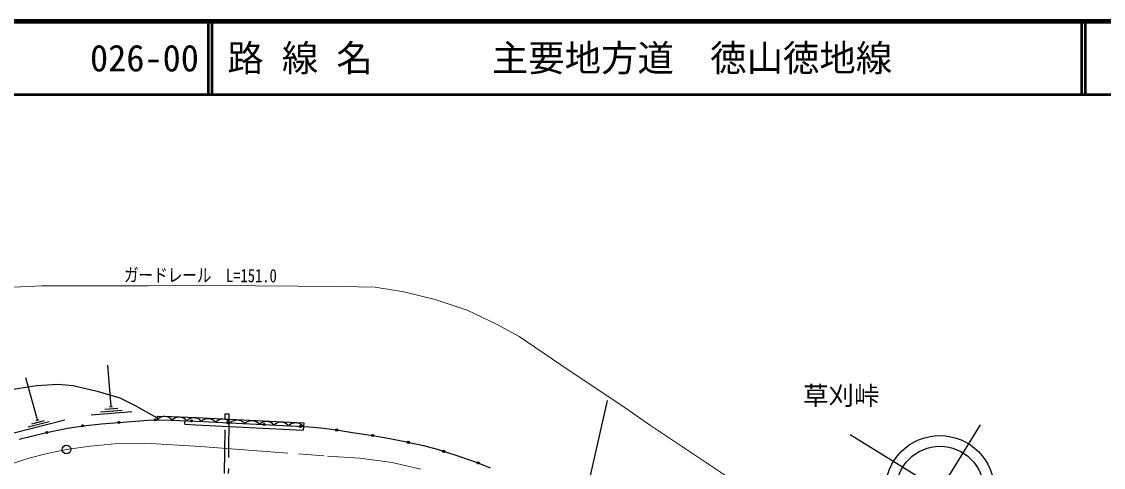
# Model space of a CAD drawing. Units: millimetres, scale not verified. Extents: x 40000 to 680000, y 20000 to 380000.
# Drawn here: x 152124 to 300757, y 318804 to 380000 of the extents above; entities that cross this region are included whole.
import ezdxf
from ezdxf.enums import TextEntityAlignment as Align

# ---------------------------------------------------------------- set-up
doc = ezdxf.new("R2010")
doc.units = ezdxf.units.MM
doc.header["$LTSCALE"] = 1000
doc.linetypes.add('CHAIN', pattern=[18.5, 12, -1.5, 3.5, -1.5])
doc.linetypes.add('DASHED', pattern=[7.5, 6, -1.5])
for name, color, linetype, lineweight in [('M-BGD', 7, 'Continuous', 25), ('M-BMK', 2, 'CHAIN', 13), ('M-BMK-ROW', 30, 'Continuous', 25), ('M-BMK-SRVR', 3, 'Continuous', 25), ('M-STR-HTXT', 7, 'Continuous', 13), ('M-TTL', 2, 'Continuous', 140), ('M-TTL-LINE', 7, 'Continuous', 50)]:
    doc.layers.add(name, color=color, linetype=linetype, lineweight=lineweight)
doc.layers.add('M-BMK-HTXT', color=7, linetype='Continuous')
doc.layers.add('M-TTL-TXT', color=7, linetype='Continuous')
doc.styles.add('ＭＳ ゴシック', font='')
doc.styles.get('ＭＳ ゴシック').set_extended_font_data('MS Gothic')

msp = doc.modelspace()

# ---------------------------------------------------------------- hatches: boundary and pattern name
at = {"layer": 'M-BGD'}
for points in [[(160355, 324480, -0.41421), (160482, 324649, -0.41421), (160652, 324522, -1)], [(165331, 324960, -0.41421), (165469, 325122, -0.41421), (165630, 324984, -1)], [(170317, 325327, -0.41421), (170460, 325483, -0.41421), (170617, 325340, -1)], [(175313, 325188, -0.41421), (175470, 325331, -0.41421), (175613, 325175, -1)], [(180307, 324943, -1), (180607, 324928, -1)], [(185301, 324693, -1), (185601, 324678, -1)], [(190295, 324443, -1), (190595, 324428, -1)], [(195267, 323944, -1), (195565, 323904, -1)], [(155442, 323565, -0.41421), (155557, 323743, -0.41421), (155735, 323627, -1)], [(200212, 323201, -1), (200508, 323155, -1)], [(205124, 322276, -1), (205417, 322211, -1)], [(209969, 321047, -1), (210256, 320959, -1)], [(214714, 319474, -0.41421), (214910, 319554, -0.41421), (214990, 319357, -1)]]:
    msp.add_hatch(color=256, dxfattribs=at).paths.add_polyline_path(points)

# ---------------------------------------------------------------- linework, layer by layer
for p, q in [((164407, 327149), (163947, 332846)), ((154317, 325308), (152703, 331114)), ((164197, 327131), (164616, 327166)), ((161680, 326017), (167284, 326487)), ((162962, 326425), (165952, 326676)), ((163535, 326775), (165329, 326925)), ((170750, 325847), (170746, 325346)), ((151042, 323538), (158039, 325334)), ((153013, 324354), (155919, 325100)), ((153520, 324793), (155263, 325241)), ((154114, 325256), (154520, 325360)), ((174560, 324719), (174574, 325219)), ((190882, 324914), (190817, 323916))]:
    msp.add_line(p, q, dxfattribs=at)
at = {"layer": 'M-BGD', "linetype": 'DASHED'}
for points in [[(150622, 329515), (154229, 330056), (157094, 330238), (159202, 330035), (162505, 329284), (165607, 328370), (167650, 327329), (170748, 325596)], [(180017, 317944), (180112, 326148), (180612, 326142), (180517, 317946)]]:
    msp.add_lwpolyline(points, dxfattribs=at)
at = {"layer": 'M-BGD'}
for points in [[(170750, 325847), (170803, 325849), (172693, 325800), (176091, 325655), (190871, 324915), (190882, 324914)], [(151801, 322695), (155520, 323582), (158443, 324205), (160598, 324515), (163078, 324782), (169488, 325289), (170807, 325349), (172676, 325301), (176068, 325155), (190842, 324415), (192290, 324321), (193664, 324164), (195640, 323893), (197574, 323610), (200394, 323173), (202696, 322779), (204528, 322408), (207326, 321786), (209201, 321282), (212057, 320407), (214726, 319469), (216496, 318723)], [(174560, 324719), (176045, 324656), (190813, 323916), (190817, 323916)]]:
    msp.add_lwpolyline(points, dxfattribs=at)
for centre in [(160503, 324501), (165480, 324972), (170467, 325333), (175463, 325181), (180457, 324935), (185451, 324685), (190445, 324435), (195416, 323924), (155589, 323596), (200360, 323178), (205271, 322243), (210112, 321003), (214852, 319416)]:
    msp.add_circle(centre, 150, dxfattribs=at)
for centre, radius, start, end in [((171784, 324485), 1303, 38.40229, 138.50415), ((173764, 324305), 1378, 41.02369, 134.07069), ((175761, 324251), 1355, 39.82753, 134.96139), ((177750, 324070), 1414, 42.12787, 132.13849), ((179755, 324120), 1312, 37.47015, 136.79622), ((181745, 323876), 1409, 41.93842, 132.32795), ((183743, 323785), 1404, 41.69935, 132.56702), ((185740, 323677), 1409, 41.91247, 132.3539), ((187741, 323634), 1370, 40.23563, 134.03074), ((189764, 323467), 1436, 41.32208, 132.94429)]:
    msp.add_arc(centre, radius, start, end, dxfattribs=at)
at = {"layer": 'M-BMK'}
msp.add_lwpolyline([(150346, 319154), (153119, 320064), (155611, 320718), (158300, 321255), (161523, 321701), (165366, 322058), (169032, 322134), (176717, 321665), (194137, 320356), (198583, 320080), (203038, 319454), (206955, 318543)], dxfattribs=at)
at = {"layer": 'M-BMK-ROW'}
msp.add_line((232580, 327973), (227868, 307188), dxfattribs=at)
at = {"layer": 'M-BMK-SRVR'}
for p, q in [((283813, 324636), (272807, 306751)), ((265961, 323293), (294091, 305983))]:
    msp.add_line(p, q, dxfattribs=at)
for centre, radius in [((278288, 315658), 7500), ((158300, 321255), 600), ((278310, 315694), 6000)]:
    msp.add_circle(centre, radius, dxfattribs=at)
at = {"layer": 'M-STR-HTXT'}
msp.add_lwpolyline([(151013, 343557), (154888, 343739), (160095, 343739), (164378, 343749), (169531, 343729), (178331, 343767), (196039, 343625), (200695, 343523), (204646, 342923), (208955, 341861), (213353, 340394), (217352, 338481), (220497, 336788), (227368, 332090), (234575, 327287), (238512, 324560), (252550, 315228), (257799, 311608)], dxfattribs=at)
at = {"layer": 'M-TTL'}
msp.add_line((680000, 380000), (40000, 380000), dxfattribs=at)
at = {"layer": 'M-TTL-LINE'}
for p, q in [((177750, 380000), (177750, 370000)), ((178250, 380000), (178250, 370000)), ((297750, 380000), (297750, 370000)), ((298250, 380000), (298250, 370000)), ((40000, 370000), (680000, 370000))]:
    msp.add_line(p, q, dxfattribs=at)

# ---------------------------------------------------------------- texts
at = {"layer": 'M-BMK-HTXT', "style": 'ＭＳ ゴシック'}
msp.add_text('草刈峠', height=2566, dxfattribs=at).set_placement((264743, 328652), align=Align.MIDDLE_CENTER)
at = {"layer": 'M-STR-HTXT', "style": 'ＭＳ ゴシック', "width": 0.8}
msp.add_text('ガードレール\u3000L=151.0', height=1833, rotation=359.707, dxfattribs=at).set_placement((176687, 343708), align=Align.BOTTOM_CENTER)
at = {"layer": 'M-TTL-TXT', "style": 'ＭＳ ゴシック'}
for s, p in [('026-00', (161521, 375000)), ('路 線 名', (180380, 375000)), ('主要地方道\u3000徳山徳地線', (216734, 375000))]:
    msp.add_text(s, height=3666, dxfattribs=at).set_placement(p, align=Align.MIDDLE_LEFT)

doc.saveas('drawing.dxf')
